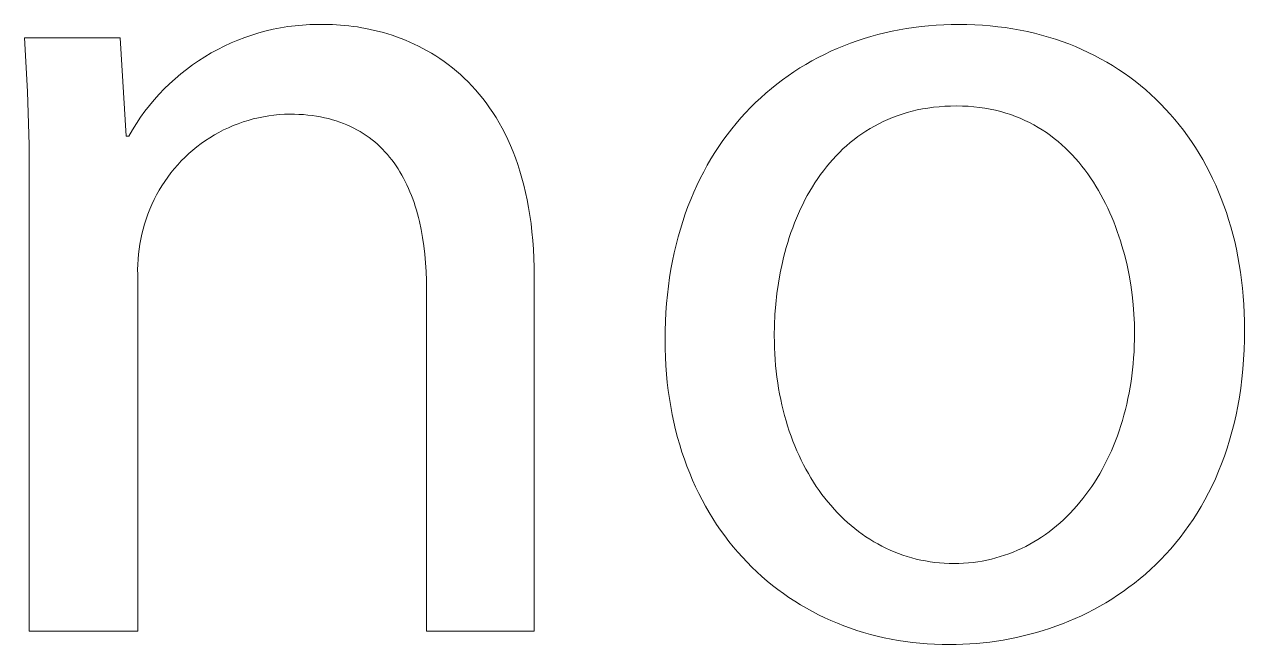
# Model space of a CAD drawing. Header units: millimetres. Extents: x 0 to 5466, y 0 to 3819.
# Drawn here: x 4667.9 to 4722.4, y 91 to 118.7 of the extents above; entities that cross this region are included whole.
import ezdxf

# ---------------------------------------------------------------- set-up
doc = ezdxf.new("R2010")
doc.units = ezdxf.units.MM
doc.header["$MEASUREMENT"] = 0
doc.layers.add('Domyślny', color=7, linetype='Continuous', true_color=0x000000)

msp = doc.modelspace()

# ---------------------------------------------------------------- linework, layer by layer
at = {"layer": 'Domyślny', "color": 18, "lineweight": 15, "true_color": 0x000000}
for p, q in [((4678.092, 118.19), (4678.409, 118.286)), ((4678.409, 118.286), (4678.728, 118.373)), ((4678.728, 118.373), (4679.051, 118.448)), ((4679.051, 118.448), (4679.375, 118.512)), ((4679.375, 118.512), (4679.702, 118.565)), ((4679.702, 118.565), (4680.03, 118.607)), ((4680.03, 118.607), (4680.36, 118.637)), ((4680.36, 118.637), (4680.69, 118.657)), ((4680.69, 118.657), (4681.021, 118.665)), ((4681.021, 118.665), (4681.352, 118.662)), ((4681.352, 118.662), (4681.525, 118.661)), ((4681.525, 118.661), (4681.702, 118.656)), ((4681.702, 118.656), (4681.881, 118.647)), ((4681.881, 118.647), (4682.062, 118.635)), ((4682.062, 118.635), (4682.246, 118.62)), ((4682.246, 118.62), (4682.432, 118.6)), ((4682.432, 118.6), (4682.62, 118.577)), ((4682.62, 118.577), (4682.809, 118.55)), ((4682.809, 118.55), (4683, 118.519)), ((4683, 118.519), (4683.192, 118.483)), ((4683.192, 118.483), (4683.386, 118.444)), ((4683.386, 118.444), (4683.58, 118.399)), ((4683.58, 118.399), (4683.775, 118.351)), ((4683.775, 118.351), (4683.971, 118.297)), ((4683.971, 118.297), (4684.168, 118.239)), ((4706.056, 118.211), (4706.37, 118.289)), ((4706.37, 118.289), (4706.688, 118.36)), ((4706.688, 118.36), (4707.009, 118.423)), ((4707.009, 118.423), (4707.332, 118.479)), ((4707.332, 118.479), (4707.659, 118.528)), ((4707.659, 118.528), (4707.988, 118.57)), ((4707.988, 118.57), (4708.32, 118.604)), ((4708.32, 118.604), (4708.655, 118.63)), ((4708.655, 118.63), (4708.992, 118.649)), ((4708.992, 118.649), (4709.331, 118.66)), ((4709.331, 118.66), (4709.673, 118.664)), ((4709.673, 118.664), (4710.028, 118.66)), ((4710.028, 118.66), (4710.379, 118.648)), ((4710.379, 118.648), (4710.726, 118.628)), ((4710.726, 118.628), (4711.07, 118.6)), ((4711.07, 118.6), (4711.41, 118.564)), ((4711.41, 118.564), (4711.746, 118.521)), ((4711.746, 118.521), (4712.078, 118.47)), ((4712.078, 118.47), (4712.405, 118.411)), ((4712.405, 118.411), (4712.729, 118.344)), ((4712.729, 118.344), (4713.049, 118.27)), ((4713.049, 118.27), (4713.364, 118.189)), ((4668.077, 115.668), (4667.938, 118.062)), ((4667.938, 118.062), (4672.215, 118.062)), ((4672.215, 118.062), (4672.488, 113.676)), ((4676.865, 117.697), (4677.165, 117.836)), ((4677.165, 117.836), (4677.47, 117.964)), ((4677.47, 117.964), (4677.78, 118.082)), ((4677.78, 118.082), (4678.092, 118.19)), ((4684.168, 118.239), (4684.364, 118.177)), ((4684.364, 118.177), (4684.561, 118.109)), ((4684.561, 118.109), (4684.758, 118.036)), ((4684.758, 118.036), (4684.954, 117.958)), ((4684.954, 117.958), (4685.15, 117.875)), ((4685.15, 117.875), (4685.346, 117.786)), ((4685.346, 117.786), (4685.541, 117.692)), ((4704.243, 117.591), (4704.536, 117.712)), ((4704.536, 117.712), (4704.833, 117.826)), ((4704.833, 117.826), (4705.133, 117.933)), ((4705.133, 117.933), (4705.438, 118.033)), ((4705.438, 118.033), (4705.745, 118.125)), ((4705.745, 118.125), (4706.056, 118.211)), ((4713.364, 118.189), (4713.675, 118.1)), ((4713.675, 118.1), (4713.982, 118.004)), ((4713.982, 118.004), (4714.285, 117.901)), ((4714.285, 117.901), (4714.583, 117.791)), ((4714.583, 117.791), (4714.876, 117.673)), ((4675.716, 117.042), (4675.995, 117.22)), ((4675.995, 117.22), (4676.279, 117.389)), ((4676.279, 117.389), (4676.57, 117.548)), ((4676.57, 117.548), (4676.865, 117.697)), ((4685.541, 117.692), (4685.734, 117.593)), ((4685.734, 117.593), (4685.927, 117.488)), ((4685.927, 117.488), (4686.119, 117.377)), ((4686.119, 117.377), (4686.308, 117.26)), ((4686.308, 117.26), (4686.497, 117.137)), ((4703.11, 117.037), (4703.387, 117.186)), ((4703.387, 117.186), (4703.669, 117.328)), ((4703.669, 117.328), (4703.954, 117.463)), ((4703.954, 117.463), (4704.243, 117.591)), ((4714.876, 117.673), (4715.165, 117.549)), ((4715.165, 117.549), (4715.449, 117.417)), ((4715.449, 117.417), (4715.729, 117.279)), ((4715.729, 117.279), (4716.003, 117.134)), ((4674.918, 116.452), (4675.177, 116.658)), ((4675.177, 116.658), (4675.443, 116.855)), ((4675.443, 116.855), (4675.716, 117.042)), ((4686.497, 117.137), (4686.683, 117.008)), ((4686.683, 117.008), (4686.868, 116.872)), ((4686.868, 116.872), (4687.05, 116.731)), ((4687.05, 116.731), (4687.23, 116.583)), ((4702.306, 116.549), (4702.57, 116.718)), ((4702.57, 116.718), (4702.838, 116.881)), ((4702.838, 116.881), (4703.11, 117.037)), ((4716.003, 117.134), (4716.273, 116.982)), ((4716.273, 116.982), (4716.538, 116.823)), ((4716.538, 116.823), (4716.798, 116.658)), ((4716.798, 116.658), (4717.053, 116.486)), ((4674.421, 116.015), (4674.666, 116.238)), ((4674.666, 116.238), (4674.918, 116.452)), ((4687.23, 116.583), (4687.408, 116.428)), ((4687.408, 116.428), (4687.582, 116.267)), ((4687.582, 116.267), (4687.754, 116.099)), ((4687.754, 116.099), (4687.923, 115.924)), ((4701.542, 116), (4701.792, 116.189)), ((4701.792, 116.189), (4702.047, 116.373)), ((4702.047, 116.373), (4702.306, 116.549)), ((4717.053, 116.486), (4717.303, 116.308)), ((4717.303, 116.308), (4717.548, 116.124)), ((4717.548, 116.124), (4717.787, 115.933)), ((4668.149, 113.271), (4668.077, 115.668)), ((4673.735, 115.299), (4673.955, 115.545)), ((4673.955, 115.545), (4674.184, 115.784)), ((4674.184, 115.784), (4674.421, 116.015)), ((4687.923, 115.924), (4688.089, 115.743)), ((4688.089, 115.743), (4688.251, 115.554)), ((4688.251, 115.554), (4688.41, 115.358)), ((4700.822, 115.39), (4701.057, 115.6)), ((4701.057, 115.6), (4701.297, 115.803)), ((4701.297, 115.803), (4701.542, 116)), ((4717.787, 115.933), (4718.022, 115.736)), ((4718.022, 115.736), (4718.251, 115.532)), ((4718.251, 115.532), (4718.474, 115.323)), ((4673.319, 114.784), (4673.522, 115.045)), ((4673.522, 115.045), (4673.735, 115.299)), ((4688.41, 115.358), (4688.565, 115.155)), ((4688.565, 115.155), (4688.716, 114.944)), ((4700.368, 114.951), (4700.593, 115.174)), ((4700.593, 115.174), (4700.822, 115.39)), ((4708.786, 114.99), (4708.537, 114.964)), ((4709.041, 115.009), (4708.786, 114.99)), ((4709.3, 115.02), (4709.041, 115.009)), ((4709.564, 115.024), (4709.3, 115.02)), ((4709.828, 115.02), (4709.564, 115.024)), ((4710.088, 115.008), (4709.828, 115.02)), ((4710.342, 114.987), (4710.088, 115.008)), ((4710.592, 114.959), (4710.342, 114.987)), ((4718.474, 115.323), (4718.692, 115.107)), ((4718.692, 115.107), (4718.905, 114.885)), ((4672.939, 114.242), (4673.125, 114.516)), ((4673.125, 114.516), (4673.319, 114.784)), ((4678.157, 114.441), (4677.93, 114.378)), ((4678.386, 114.496), (4678.157, 114.441)), ((4678.616, 114.543), (4678.386, 114.496)), ((4678.849, 114.582), (4678.616, 114.543)), ((4679.082, 114.613), (4678.849, 114.582)), ((4679.316, 114.637), (4679.082, 114.613)), ((4679.551, 114.651), (4679.316, 114.637)), ((4679.786, 114.658), (4679.551, 114.651)), ((4679.996, 114.656), (4679.786, 114.658)), ((4680.201, 114.648), (4679.996, 114.656)), ((4680.402, 114.635), (4680.201, 114.648)), ((4680.599, 114.617), (4680.402, 114.635)), ((4680.791, 114.595), (4680.599, 114.617)), ((4680.98, 114.567), (4680.791, 114.595)), ((4681.165, 114.535), (4680.98, 114.567)), ((4681.345, 114.497), (4681.165, 114.535)), ((4681.521, 114.456), (4681.345, 114.497)), ((4681.694, 114.409), (4681.521, 114.456)), ((4688.716, 114.944), (4688.863, 114.726)), ((4688.863, 114.726), (4689.005, 114.5)), ((4689.005, 114.5), (4689.144, 114.267)), ((4699.727, 114.244), (4699.935, 114.486)), ((4699.935, 114.486), (4700.149, 114.722)), ((4700.149, 114.722), (4700.368, 114.951)), ((4706.704, 114.507), (4706.496, 114.421)), ((4706.917, 114.587), (4706.704, 114.507)), ((4707.135, 114.661), (4706.917, 114.587)), ((4707.357, 114.728), (4707.135, 114.661)), ((4707.584, 114.789), (4707.357, 114.728)), ((4707.815, 114.843), (4707.584, 114.789)), ((4708.051, 114.89), (4707.815, 114.843)), ((4708.292, 114.931), (4708.051, 114.89)), ((4708.537, 114.964), (4708.292, 114.931)), ((4710.837, 114.923), (4710.592, 114.959)), ((4711.076, 114.88), (4710.837, 114.923)), ((4711.311, 114.829), (4711.076, 114.88)), ((4711.541, 114.771), (4711.311, 114.829)), ((4711.766, 114.706), (4711.541, 114.771)), ((4711.987, 114.634), (4711.766, 114.706)), ((4712.202, 114.556), (4711.987, 114.634)), ((4712.413, 114.471), (4712.202, 114.556)), ((4712.619, 114.379), (4712.413, 114.471)), ((4718.905, 114.885), (4719.112, 114.658)), ((4719.112, 114.658), (4719.314, 114.424)), ((4672.597, 113.676), (4672.763, 113.962)), ((4672.763, 113.962), (4672.939, 114.242)), ((4676.836, 113.95), (4676.627, 113.842)), ((4677.048, 114.05), (4676.836, 113.95)), ((4677.265, 114.144), (4677.048, 114.05)), ((4677.484, 114.23), (4677.265, 114.144)), ((4677.706, 114.308), (4677.484, 114.23)), ((4677.93, 114.378), (4677.706, 114.308)), ((4681.862, 114.358), (4681.694, 114.409)), ((4682.027, 114.303), (4681.862, 114.358)), ((4682.187, 114.243), (4682.027, 114.303)), ((4682.344, 114.178), (4682.187, 114.243)), ((4682.497, 114.11), (4682.344, 114.178)), ((4682.646, 114.037), (4682.497, 114.11)), ((4682.791, 113.96), (4682.646, 114.037)), ((4682.933, 113.879), (4682.791, 113.96)), ((4689.144, 114.267), (4689.277, 114.026)), ((4689.277, 114.026), (4689.406, 113.777)), ((4699.328, 113.74), (4699.525, 113.995)), ((4699.525, 113.995), (4699.727, 114.244)), ((4705.52, 113.902), (4705.338, 113.781)), ((4705.706, 114.017), (4705.52, 113.902)), ((4705.897, 114.127), (4705.706, 114.017)), ((4706.092, 114.231), (4705.897, 114.127)), ((4706.292, 114.329), (4706.092, 114.231)), ((4706.496, 114.421), (4706.292, 114.329)), ((4712.821, 114.281), (4712.619, 114.379)), ((4713.018, 114.177), (4712.821, 114.281)), ((4713.21, 114.067), (4713.018, 114.177)), ((4713.397, 113.951), (4713.21, 114.067)), ((4713.58, 113.83), (4713.397, 113.951)), ((4719.314, 114.424), (4719.509, 114.185)), ((4719.509, 114.185), (4719.699, 113.94)), ((4719.699, 113.94), (4719.884, 113.69)), ((4672.488, 113.676), (4672.597, 113.676)), ((4676.023, 113.475), (4675.831, 113.34)), ((4676.22, 113.604), (4676.023, 113.475)), ((4676.421, 113.726), (4676.22, 113.604)), ((4676.627, 113.842), (4676.421, 113.726)), ((4683.071, 113.794), (4682.933, 113.879)), ((4683.205, 113.705), (4683.071, 113.794)), ((4683.335, 113.612), (4683.205, 113.705)), ((4683.462, 113.515), (4683.335, 113.612)), ((4683.585, 113.414), (4683.462, 113.515)), ((4683.705, 113.31), (4683.585, 113.414)), ((4689.406, 113.777), (4689.53, 113.519)), ((4689.53, 113.519), (4689.648, 113.254)), ((4698.952, 113.211), (4699.137, 113.479)), ((4699.137, 113.479), (4699.328, 113.74)), ((4704.819, 113.388), (4704.654, 113.247)), ((4704.988, 113.524), (4704.819, 113.388)), ((4705.161, 113.655), (4704.988, 113.524)), ((4705.338, 113.781), (4705.161, 113.655)), ((4713.759, 113.703), (4713.58, 113.83)), ((4713.933, 113.57), (4713.759, 113.703)), ((4714.102, 113.433), (4713.933, 113.57)), ((4714.267, 113.291), (4714.102, 113.433)), ((4719.884, 113.69), (4720.062, 113.434)), ((4720.062, 113.434), (4720.234, 113.172)), ((4668.156, 110.873), (4668.149, 113.271)), ((4675.284, 112.894), (4675.112, 112.733)), ((4675.461, 113.049), (4675.284, 112.894)), ((4675.643, 113.197), (4675.461, 113.049)), ((4675.831, 113.34), (4675.643, 113.197)), ((4683.821, 113.202), (4683.705, 113.31)), ((4683.933, 113.09), (4683.821, 113.202)), ((4684.042, 112.975), (4683.933, 113.09)), ((4684.148, 112.857), (4684.042, 112.975)), ((4684.25, 112.735), (4684.148, 112.857)), ((4689.648, 113.254), (4689.762, 112.98)), ((4689.762, 112.98), (4689.87, 112.699)), ((4698.601, 112.657), (4698.773, 112.938)), ((4698.773, 112.938), (4698.952, 113.211)), ((4704.338, 112.95), (4704.187, 112.795)), ((4704.494, 113.101), (4704.338, 112.95)), ((4704.654, 113.247), (4704.494, 113.101)), ((4714.428, 113.143), (4714.267, 113.291)), ((4714.584, 112.991), (4714.428, 113.143)), ((4714.736, 112.835), (4714.584, 112.991)), ((4714.883, 112.674), (4714.736, 112.835)), ((4720.234, 113.172), (4720.401, 112.905)), ((4720.401, 112.905), (4720.561, 112.632)), ((4674.785, 112.394), (4674.631, 112.217)), ((4674.946, 112.567), (4674.785, 112.394)), ((4675.112, 112.733), (4674.946, 112.567)), ((4684.349, 112.609), (4684.25, 112.735)), ((4684.444, 112.481), (4684.349, 112.609)), ((4684.537, 112.349), (4684.444, 112.481)), ((4684.625, 112.214), (4684.537, 112.349)), ((4689.87, 112.699), (4689.972, 112.408)), ((4689.972, 112.408), (4690.068, 112.109)), ((4698.274, 112.079), (4698.434, 112.371)), ((4698.434, 112.371), (4698.601, 112.657)), ((4703.758, 112.303), (4703.623, 112.131)), ((4703.897, 112.472), (4703.758, 112.303)), ((4704.04, 112.635), (4703.897, 112.472)), ((4704.187, 112.795), (4704.04, 112.635)), ((4715.026, 112.509), (4714.883, 112.674)), ((4715.165, 112.34), (4715.026, 112.509)), ((4715.299, 112.166), (4715.165, 112.34)), ((4720.561, 112.632), (4720.715, 112.354)), ((4720.715, 112.354), (4720.863, 112.071)), ((4674.341, 111.846), (4674.206, 111.653)), ((4674.483, 112.034), (4674.341, 111.846)), ((4674.631, 112.217), (4674.483, 112.034)), ((4684.711, 112.076), (4684.625, 112.214)), ((4684.793, 111.935), (4684.711, 112.076)), ((4684.872, 111.792), (4684.793, 111.935)), ((4684.948, 111.645), (4684.872, 111.792)), ((4690.068, 112.109), (4690.158, 111.802)), ((4690.158, 111.802), (4690.242, 111.485)), ((4697.973, 111.475), (4698.12, 111.78)), ((4698.12, 111.78), (4698.274, 112.079)), ((4703.367, 111.775), (4703.245, 111.592)), ((4703.493, 111.955), (4703.367, 111.775)), ((4703.623, 112.131), (4703.493, 111.955)), ((4715.429, 111.99), (4715.299, 112.166)), ((4715.555, 111.809), (4715.429, 111.99)), ((4715.677, 111.625), (4715.555, 111.809)), ((4720.863, 112.071), (4721.005, 111.783)), ((4721.005, 111.783), (4721.14, 111.489)), ((4673.955, 111.255), (4673.841, 111.049)), ((4674.077, 111.456), (4673.955, 111.255)), ((4674.206, 111.653), (4674.077, 111.456)), ((4685.021, 111.495), (4684.948, 111.645)), ((4685.09, 111.343), (4685.021, 111.495)), ((4685.157, 111.188), (4685.09, 111.343)), ((4685.22, 111.03), (4685.157, 111.188)), ((4690.242, 111.485), (4690.32, 111.16)), ((4697.833, 111.165), (4697.973, 111.475)), ((4703.013, 111.214), (4702.903, 111.02)), ((4703.127, 111.405), (4703.013, 111.214)), ((4703.245, 111.592), (4703.127, 111.405)), ((4715.794, 111.438), (4715.677, 111.625)), ((4715.908, 111.248), (4715.794, 111.438)), ((4716.017, 111.055), (4715.908, 111.248)), ((4721.14, 111.489), (4721.269, 111.191)), ((4721.269, 111.191), (4721.392, 110.887)), ((4668.156, 91.562), (4668.156, 110.873)), ((4673.633, 110.627), (4673.54, 110.41)), ((4673.733, 110.84), (4673.633, 110.627)), ((4673.841, 111.049), (4673.733, 110.84)), ((4685.281, 110.87), (4685.22, 111.03)), ((4685.338, 110.708), (4685.281, 110.87)), ((4685.392, 110.543), (4685.338, 110.708)), ((4690.32, 111.16), (4690.391, 110.826)), ((4690.391, 110.826), (4690.455, 110.483)), ((4697.572, 110.525), (4697.699, 110.848)), ((4697.699, 110.848), (4697.833, 111.165)), ((4702.696, 110.623), (4702.599, 110.42)), ((4702.798, 110.823), (4702.696, 110.623)), ((4702.903, 111.02), (4702.798, 110.823)), ((4716.122, 110.858), (4716.017, 111.055)), ((4716.224, 110.66), (4716.122, 110.858)), ((4716.321, 110.459), (4716.224, 110.66)), ((4721.392, 110.887), (4721.508, 110.579)), ((4673.455, 110.191), (4673.377, 109.969)), ((4673.54, 110.41), (4673.455, 110.191)), ((4685.444, 110.375), (4685.392, 110.543)), ((4685.492, 110.205), (4685.444, 110.375)), ((4685.538, 110.034), (4685.492, 110.205)), ((4690.455, 110.483), (4690.513, 110.13)), ((4690.513, 110.13), (4690.563, 109.769)), ((4697.339, 109.862), (4697.452, 110.197)), ((4697.452, 110.197), (4697.572, 110.525)), ((4702.505, 110.215), (4702.416, 110.006)), ((4702.599, 110.42), (4702.505, 110.215)), ((4716.414, 110.255), (4716.321, 110.459)), ((4716.503, 110.049), (4716.414, 110.255)), ((4721.508, 110.579), (4721.617, 110.266)), ((4721.617, 110.266), (4721.72, 109.948)), ((4673.307, 109.744), (4673.244, 109.524)), ((4673.377, 109.969), (4673.307, 109.744)), ((4685.581, 109.859), (4685.538, 110.034)), ((4685.658, 109.505), (4685.581, 109.859)), ((4690.563, 109.769), (4690.606, 109.397)), ((4697.233, 109.522), (4697.339, 109.862)), ((4702.249, 109.582), (4702.171, 109.366)), ((4702.33, 109.795), (4702.249, 109.582)), ((4702.416, 110.006), (4702.33, 109.795)), ((4716.588, 109.842), (4716.503, 110.049)), ((4716.669, 109.632), (4716.588, 109.842)), ((4716.747, 109.421), (4716.669, 109.632)), ((4721.72, 109.948), (4721.816, 109.625)), ((4721.816, 109.625), (4721.906, 109.298)), ((4673.138, 109.079), (4673.096, 108.854)), ((4673.187, 109.303), (4673.138, 109.079)), ((4673.244, 109.524), (4673.187, 109.303)), ((4685.724, 109.143), (4685.658, 109.505)), ((4685.779, 108.773), (4685.724, 109.143)), ((4690.606, 109.397), (4690.642, 109.017)), ((4690.642, 109.017), (4690.67, 108.626)), ((4697.043, 108.823), (4697.135, 109.175)), ((4697.135, 109.175), (4697.233, 109.522)), ((4702.098, 109.148), (4702.028, 108.928)), ((4702.171, 109.366), (4702.098, 109.148)), ((4716.82, 109.208), (4716.747, 109.421)), ((4716.89, 108.994), (4716.82, 109.208)), ((4716.955, 108.778), (4716.89, 108.994)), ((4721.906, 109.298), (4721.989, 108.966)), ((4673.062, 108.628), (4673.034, 108.401)), ((4673.096, 108.854), (4673.062, 108.628)), ((4685.824, 108.396), (4685.779, 108.773)), ((4690.67, 108.626), (4690.69, 108.226)), ((4696.883, 108.102), (4696.959, 108.465)), ((4696.959, 108.465), (4697.043, 108.823)), ((4701.901, 108.482), (4701.843, 108.257)), ((4701.963, 108.706), (4701.901, 108.482)), ((4702.028, 108.928), (4701.963, 108.706)), ((4717.076, 108.344), (4716.955, 108.778)), ((4721.989, 108.966), (4722.064, 108.629)), ((4722.064, 108.629), (4722.133, 108.289)), ((4673.001, 107.945), (4672.996, 107.716)), ((4673.014, 108.173), (4673.001, 107.945)), ((4673.034, 108.401), (4673.014, 108.173)), ((4685.858, 108.014), (4685.824, 108.396)), ((4685.883, 107.625), (4685.858, 108.014)), ((4690.69, 108.226), (4690.702, 107.816)), ((4696.814, 107.733), (4696.883, 108.102)), ((4701.789, 108.03), (4701.692, 107.572)), ((4701.843, 108.257), (4701.789, 108.03)), ((4717.181, 107.907), (4717.076, 108.344)), ((4717.272, 107.468), (4717.181, 107.907)), ((4722.133, 108.289), (4722.195, 107.943)), ((4722.195, 107.943), (4722.25, 107.594)), ((4672.996, 107.716), (4672.998, 107.487)), ((4672.998, 107.487), (4672.998, 91.562)), ((4685.897, 107.231), (4685.883, 107.625)), ((4690.702, 107.816), (4690.706, 107.396)), ((4690.706, 107.396), (4690.706, 91.562)), ((4696.7, 106.977), (4696.753, 107.358)), ((4696.753, 107.358), (4696.814, 107.733)), ((4701.692, 107.572), (4701.611, 107.109)), ((4717.348, 107.029), (4717.272, 107.468)), ((4722.25, 107.594), (4722.298, 107.24)), ((4685.902, 106.832), (4685.897, 107.231)), ((4685.902, 91.562), (4685.902, 106.832)), ((4696.655, 106.591), (4696.7, 106.977)), ((4701.611, 107.109), (4701.545, 106.642)), ((4717.409, 106.59), (4717.348, 107.029)), ((4722.298, 107.24), (4722.338, 106.882)), ((4722.338, 106.882), (4722.372, 106.52)), ((4696.618, 106.199), (4696.655, 106.591)), ((4701.545, 106.642), (4701.494, 106.173)), ((4717.457, 106.154), (4717.409, 106.59)), ((4722.372, 106.52), (4722.398, 106.154)), ((4696.567, 105.399), (4696.588, 105.802)), ((4696.588, 105.802), (4696.618, 106.199)), ((4701.494, 106.173), (4701.457, 105.702)), ((4717.491, 105.72), (4717.457, 106.154)), ((4717.511, 105.291), (4717.491, 105.72)), ((4722.398, 106.154), (4722.416, 105.784)), ((4722.416, 105.784), (4722.428, 105.41)), ((4696.555, 104.991), (4696.567, 105.399)), ((4701.436, 105.231), (4701.428, 104.759)), ((4701.457, 105.702), (4701.436, 105.231)), ((4717.517, 104.868), (4717.511, 105.291)), ((4722.428, 105.41), (4722.431, 105.032)), ((4696.551, 104.577), (4696.555, 104.991)), ((4701.428, 104.759), (4701.431, 104.489)), ((4717.515, 104.59), (4717.517, 104.868)), ((4722.431, 105.032), (4722.427, 104.577)), ((4696.555, 104.188), (4696.551, 104.577)), ((4696.567, 103.803), (4696.555, 104.188)), ((4701.431, 104.489), (4701.438, 104.221)), ((4701.438, 104.221), (4701.45, 103.955)), ((4717.495, 104.04), (4717.507, 104.314)), ((4717.507, 104.314), (4717.515, 104.59)), ((4722.412, 104.13), (4722.387, 103.691)), ((4722.427, 104.577), (4722.412, 104.13)), ((4696.587, 103.423), (4696.567, 103.803)), ((4701.45, 103.955), (4701.467, 103.691)), ((4701.467, 103.691), (4701.489, 103.43)), ((4717.455, 103.501), (4717.477, 103.769)), ((4717.477, 103.769), (4717.495, 104.04)), ((4722.387, 103.691), (4722.354, 103.261)), ((4696.614, 103.048), (4696.587, 103.423)), ((4696.65, 102.677), (4696.614, 103.048)), ((4701.489, 103.43), (4701.515, 103.171)), ((4701.515, 103.171), (4701.546, 102.914)), ((4717.396, 102.972), (4717.428, 103.235)), ((4717.428, 103.235), (4717.455, 103.501)), ((4722.354, 103.261), (4722.311, 102.838)), ((4696.693, 102.311), (4696.65, 102.677)), ((4701.546, 102.914), (4701.581, 102.66)), ((4701.581, 102.66), (4701.621, 102.409)), ((4717.273, 102.202), (4717.319, 102.456)), ((4717.319, 102.456), (4717.36, 102.713)), ((4717.36, 102.713), (4717.396, 102.972)), ((4722.311, 102.838), (4722.258, 102.423)), ((4696.744, 101.95), (4696.693, 102.311)), ((4696.802, 101.594), (4696.744, 101.95)), ((4701.621, 102.409), (4701.666, 102.16)), ((4701.666, 102.16), (4701.715, 101.914)), ((4701.715, 101.914), (4701.768, 101.671)), ((4717.168, 101.703), (4717.223, 101.951)), ((4717.223, 101.951), (4717.273, 102.202)), ((4722.197, 102.016), (4722.127, 101.616)), ((4722.258, 102.423), (4722.197, 102.016)), ((4696.868, 101.242), (4696.802, 101.594)), ((4701.768, 101.671), (4701.826, 101.431)), ((4701.826, 101.431), (4701.888, 101.193)), ((4717.045, 101.216), (4717.109, 101.458)), ((4717.109, 101.458), (4717.168, 101.703)), ((4722.127, 101.616), (4722.049, 101.225)), ((4696.941, 100.896), (4696.868, 101.242)), ((4697.021, 100.555), (4696.941, 100.896)), ((4701.888, 101.193), (4701.954, 100.959)), ((4701.954, 100.959), (4702.025, 100.728)), ((4716.905, 100.743), (4716.977, 100.978)), ((4716.977, 100.978), (4717.045, 101.216)), ((4721.962, 100.841), (4721.866, 100.466)), ((4722.049, 101.225), (4721.962, 100.841)), ((4697.108, 100.219), (4697.021, 100.555)), ((4702.025, 100.728), (4702.099, 100.5)), ((4702.099, 100.5), (4702.178, 100.275)), ((4702.178, 100.275), (4702.261, 100.053)), ((4716.664, 100.059), (4716.748, 100.284)), ((4716.748, 100.284), (4716.829, 100.512)), ((4716.829, 100.512), (4716.905, 100.743)), ((4721.866, 100.466), (4721.763, 100.098)), ((4697.203, 99.888), (4697.108, 100.219)), ((4697.304, 99.562), (4697.203, 99.888)), ((4702.261, 100.053), (4702.348, 99.835)), ((4702.348, 99.835), (4702.439, 99.62)), ((4716.482, 99.621), (4716.575, 99.838)), ((4716.575, 99.838), (4716.664, 100.059)), ((4721.651, 99.738), (4721.532, 99.385)), ((4721.763, 100.098), (4721.651, 99.738)), ((4697.412, 99.241), (4697.304, 99.562)), ((4697.527, 98.926), (4697.412, 99.241)), ((4702.439, 99.62), (4702.533, 99.409)), ((4702.533, 99.409), (4702.632, 99.201)), ((4702.632, 99.201), (4702.735, 98.997)), ((4716.18, 98.991), (4716.285, 99.197)), ((4716.285, 99.197), (4716.385, 99.407)), ((4716.385, 99.407), (4716.482, 99.621)), ((4721.532, 99.385), (4721.405, 99.04)), ((4697.649, 98.616), (4697.527, 98.926)), ((4702.735, 98.997), (4702.841, 98.796)), ((4702.841, 98.796), (4702.951, 98.599)), ((4715.96, 98.591), (4716.072, 98.789)), ((4716.072, 98.789), (4716.18, 98.991)), ((4721.271, 98.703), (4721.129, 98.373)), ((4721.405, 99.04), (4721.271, 98.703)), ((4697.777, 98.311), (4697.649, 98.616)), ((4697.912, 98.012), (4697.777, 98.311)), ((4702.951, 98.599), (4703.065, 98.407)), ((4703.065, 98.407), (4703.182, 98.217)), ((4703.182, 98.217), (4703.303, 98.032)), ((4715.602, 98.021), (4715.725, 98.207)), ((4715.725, 98.207), (4715.845, 98.397)), ((4715.845, 98.397), (4715.96, 98.591)), ((4721.129, 98.373), (4720.98, 98.052)), ((4698.053, 97.718), (4697.912, 98.012)), ((4698.2, 97.43), (4698.053, 97.718)), ((4703.303, 98.032), (4703.428, 97.851)), ((4703.428, 97.851), (4703.556, 97.675)), ((4703.556, 97.675), (4703.687, 97.502)), ((4715.213, 97.488), (4715.346, 97.661)), ((4715.346, 97.661), (4715.476, 97.839)), ((4715.476, 97.839), (4715.602, 98.021)), ((4720.825, 97.737), (4720.662, 97.43)), ((4720.98, 98.052), (4720.825, 97.737)), ((4698.354, 97.147), (4698.2, 97.43)), ((4698.514, 96.87), (4698.354, 97.147)), ((4703.687, 97.502), (4703.822, 97.333)), ((4703.822, 97.333), (4703.961, 97.169)), ((4703.961, 97.169), (4704.103, 97.009)), ((4704.103, 97.009), (4704.248, 96.854)), ((4714.793, 96.995), (4714.936, 97.155)), ((4714.936, 97.155), (4715.076, 97.319)), ((4715.076, 97.319), (4715.213, 97.488)), ((4720.493, 97.131), (4720.317, 96.839)), ((4720.662, 97.43), (4720.493, 97.131)), ((4698.679, 96.599), (4698.514, 96.87)), ((4698.851, 96.333), (4698.679, 96.599)), ((4704.248, 96.854), (4704.396, 96.703)), ((4704.396, 96.703), (4704.547, 96.557)), ((4704.547, 96.557), (4704.702, 96.415)), ((4714.188, 96.401), (4714.344, 96.543)), ((4714.344, 96.543), (4714.497, 96.689)), ((4714.497, 96.689), (4714.646, 96.84)), ((4714.646, 96.84), (4714.793, 96.995)), ((4720.135, 96.555), (4719.947, 96.278)), ((4720.317, 96.839), (4720.135, 96.555)), ((4699.029, 96.073), (4698.851, 96.333)), ((4699.212, 95.819), (4699.029, 96.073)), ((4704.702, 96.415), (4704.86, 96.278)), ((4704.86, 96.278), (4705.02, 96.146)), ((4705.02, 96.146), (4705.184, 96.019)), ((4705.184, 96.019), (4705.351, 95.897)), ((4713.535, 95.885), (4713.703, 96.006)), ((4713.703, 96.006), (4713.868, 96.133)), ((4713.868, 96.133), (4714.029, 96.265)), ((4714.029, 96.265), (4714.188, 96.401)), ((4719.752, 96.008), (4719.552, 95.746)), ((4719.947, 96.278), (4719.752, 96.008)), ((4699.402, 95.571), (4699.212, 95.819)), ((4699.596, 95.328), (4699.402, 95.571)), ((4705.351, 95.897), (4705.52, 95.779)), ((4705.52, 95.779), (4705.693, 95.667)), ((4705.693, 95.667), (4705.868, 95.56)), ((4705.868, 95.56), (4706.046, 95.458)), ((4706.046, 95.458), (4706.227, 95.361)), ((4712.657, 95.352), (4712.838, 95.448)), ((4712.838, 95.448), (4713.016, 95.55)), ((4713.016, 95.55), (4713.192, 95.656)), ((4713.192, 95.656), (4713.365, 95.768)), ((4713.365, 95.768), (4713.535, 95.885)), ((4719.347, 95.491), (4719.135, 95.243)), ((4719.552, 95.746), (4719.347, 95.491)), ((4699.797, 95.092), (4699.596, 95.328)), ((4700.002, 94.862), (4699.797, 95.092)), ((4700.213, 94.638), (4700.002, 94.862)), ((4706.227, 95.361), (4706.411, 95.27)), ((4706.411, 95.27), (4706.597, 95.184)), ((4706.597, 95.184), (4706.786, 95.103)), ((4706.786, 95.103), (4706.977, 95.028)), ((4706.977, 95.028), (4707.171, 94.959)), ((4707.171, 94.959), (4707.367, 94.895)), ((4707.367, 94.895), (4707.566, 94.837)), ((4707.566, 94.837), (4707.767, 94.785)), ((4711.123, 94.782), (4711.323, 94.834)), ((4711.323, 94.834), (4711.52, 94.891)), ((4711.52, 94.891), (4711.716, 94.954)), ((4711.716, 94.954), (4711.909, 95.023)), ((4711.909, 95.023), (4712.099, 95.097)), ((4712.099, 95.097), (4712.288, 95.177)), ((4712.288, 95.177), (4712.474, 95.262)), ((4712.474, 95.262), (4712.657, 95.352)), ((4718.919, 95.003), (4718.697, 94.77)), ((4719.135, 95.243), (4718.919, 95.003)), ((4700.43, 94.419), (4700.213, 94.638)), ((4700.651, 94.207), (4700.43, 94.419)), ((4707.767, 94.785), (4707.97, 94.739)), ((4707.97, 94.739), (4708.176, 94.698)), ((4708.176, 94.698), (4708.384, 94.664)), ((4708.384, 94.664), (4708.594, 94.636)), ((4708.594, 94.636), (4708.806, 94.614)), ((4708.806, 94.614), (4709.02, 94.598)), ((4709.02, 94.598), (4709.236, 94.588)), ((4709.236, 94.588), (4709.455, 94.585)), ((4709.455, 94.585), (4709.67, 94.588)), ((4709.67, 94.588), (4709.883, 94.598)), ((4709.883, 94.598), (4710.094, 94.613)), ((4710.094, 94.613), (4710.304, 94.635)), ((4710.304, 94.635), (4710.512, 94.663)), ((4710.512, 94.663), (4710.718, 94.697)), ((4710.718, 94.697), (4710.921, 94.737)), ((4710.921, 94.737), (4711.123, 94.782)), ((4718.239, 94.326), (4718.002, 94.114)), ((4718.47, 94.544), (4718.239, 94.326)), ((4718.697, 94.77), (4718.47, 94.544)), ((4700.878, 94.002), (4700.651, 94.207)), ((4701.109, 93.802), (4700.878, 94.002)), ((4701.346, 93.609), (4701.109, 93.802)), ((4717.761, 93.91), (4717.516, 93.713)), ((4718.002, 94.114), (4717.761, 93.91)), ((4701.587, 93.422), (4701.346, 93.609)), ((4701.833, 93.242), (4701.587, 93.422)), ((4702.084, 93.068), (4701.833, 93.242)), ((4717.014, 93.34), (4716.756, 93.164)), ((4717.267, 93.523), (4717.014, 93.34)), ((4717.516, 93.713), (4717.267, 93.523)), ((4702.339, 92.901), (4702.084, 93.068)), ((4702.598, 92.74), (4702.339, 92.901)), ((4702.862, 92.586), (4702.598, 92.74)), ((4715.963, 92.678), (4715.692, 92.53)), ((4716.231, 92.833), (4715.963, 92.678)), ((4716.496, 92.995), (4716.231, 92.833)), ((4716.756, 93.164), (4716.496, 92.995)), ((4703.13, 92.438), (4702.862, 92.586)), ((4703.403, 92.297), (4703.13, 92.438)), ((4703.679, 92.163), (4703.403, 92.297)), ((4703.96, 92.036), (4703.679, 92.163)), ((4714.862, 92.127), (4714.58, 92.006)), ((4715.141, 92.254), (4714.862, 92.127)), ((4715.418, 92.389), (4715.141, 92.254)), ((4715.692, 92.53), (4715.418, 92.389)), ((4672.998, 91.562), (4668.156, 91.562)), ((4690.706, 91.562), (4685.902, 91.562)), ((4704.244, 91.916), (4703.96, 92.036)), ((4704.532, 91.802), (4704.244, 91.916)), ((4704.824, 91.696), (4704.532, 91.802)), ((4705.12, 91.596), (4704.824, 91.696)), ((4705.419, 91.504), (4705.12, 91.596)), ((4713.429, 91.59), (4713.137, 91.503)), ((4713.72, 91.684), (4713.429, 91.59)), ((4714.008, 91.785), (4713.72, 91.684)), ((4714.295, 91.892), (4714.008, 91.785)), ((4714.58, 92.006), (4714.295, 91.892)), ((4705.722, 91.418), (4705.419, 91.504)), ((4706.028, 91.34), (4705.722, 91.418)), ((4706.337, 91.269), (4706.028, 91.34)), ((4706.65, 91.206), (4706.337, 91.269)), ((4706.965, 91.149), (4706.65, 91.206)), ((4707.284, 91.1), (4706.965, 91.149)), ((4707.606, 91.059), (4707.284, 91.1)), ((4707.93, 91.024), (4707.606, 91.059)), ((4708.257, 90.998), (4707.93, 91.024)), ((4710.455, 91.014), (4710.155, 90.992)), ((4710.756, 91.042), (4710.455, 91.014)), ((4711.056, 91.077), (4710.756, 91.042)), ((4711.356, 91.118), (4711.056, 91.077)), ((4711.655, 91.166), (4711.356, 91.118)), ((4711.953, 91.221), (4711.655, 91.166)), ((4712.251, 91.281), (4711.953, 91.221)), ((4712.547, 91.349), (4712.251, 91.281)), ((4712.843, 91.423), (4712.547, 91.349)), ((4713.137, 91.503), (4712.843, 91.423)), ((4708.587, 90.979), (4708.257, 90.998)), ((4708.92, 90.967), (4708.587, 90.979)), ((4709.254, 90.963), (4708.92, 90.967)), ((4709.554, 90.966), (4709.254, 90.963)), ((4709.854, 90.976), (4709.554, 90.966)), ((4710.155, 90.992), (4709.854, 90.976))]:
    msp.add_line(p, q, dxfattribs=at)

doc.saveas('drawing.dxf')
